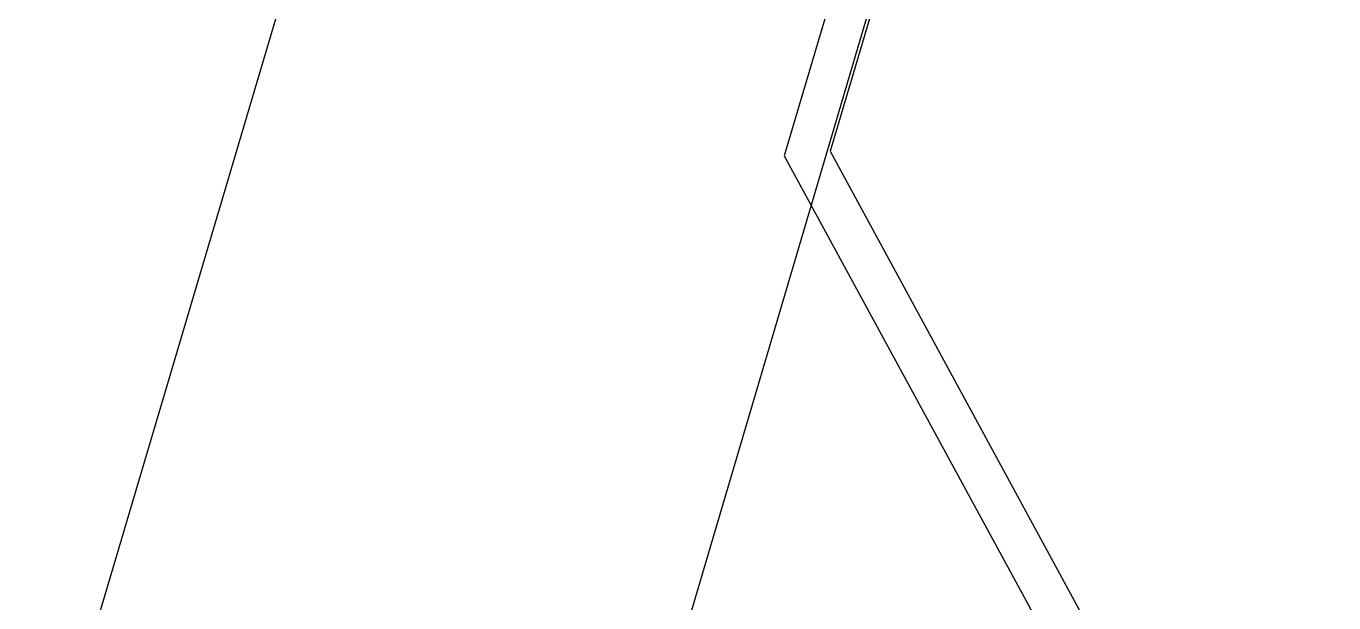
# Model space of a CAD drawing. Header units: millimetres. Extents: x 62878 to 70819, y -67946 to -61850.
# Drawn here: x 67511.14 to 67529.57, y -67123.66 to -67115.52 of the extents above; entities that cross this region are included whole.
import ezdxf

# ---------------------------------------------------------------- set-up
doc = ezdxf.new("R2010")
doc.units = ezdxf.units.MM
doc.layers.add('DOGRAMA', color=171, linetype='Continuous', lineweight=0)
doc.layers.add('DOĞRAMA-yeni', color=40, linetype='Continuous')
doc.layers.add('ÇATI K', color=254, linetype='Continuous')

msp = doc.modelspace()

# ---------------------------------------------------------------- linework, layer by layer
msp.add_lwpolyline([(68896.02066502631, -63031.43519410248), (69030.25944186504, -63071.18378898385), (69185.2789618937, -62547.65255934227), (68892.99857577804, -62461.10726346668, 1.044367817173394), (68063.1984222013, -62298.72991434322, 0.2043746373996395), (63106.96025407397, -62494.78258919505, 0.3539527355379972), (62932.93996584662, -62997.825353625), (63753.18486962488, -65779.59786478638), (64154.95366467919, -67142.15251756221), (65336.72250243354, -66792.62198400985), (65336.69978150922, -66829.11190277508), (65270.53542169294, -66829.0707046726, 0.6267890062731037), (65270.19918370779, -67369.07059999109), (65531.84452784718, -67369.23351688065, 0.9262424964682344), (66130.08755876668, -67369.60602071379), (66391.73290290477, -67369.76893760463, 0.6267427171847498), (66392.06914089088, -66829.76904228561), (66326.14716633759, -66829.72799510749), (66326.16988726193, -66793.2380763422), (67506.155742504, -67144.12829054108), (68467.02457055586, -63899.0863823687), (68625.20366853199, -63946.03714330423), (68896.02440533682, -63031.42256234252)], format="xyb")
at = {"layer": 'DOGRAMA', "lineweight": -2}
msp.add_lwpolyline([(66522.14423307081, -66852.65293908927), (67506.15571104952, -67144.12828122707), (68892.83019807414, -62461.05740621478)], dxfattribs=at)
at = {"layer": 'DOĞRAMA-yeni', "color": 122}
for p, q in [((67529.1854572736, -67092.5130808681), (67521.8227260801, -67117.35106428665)), ((67529.6900818386, -67092.92188434587), (67522.46861724331, -67117.28330854604)), ((67522.46861724331, -67117.28330854604), (67529.22609786005, -67129.73495742829)), ((67521.8227260801, -67117.35106428665), (67528.58020669685, -67129.80271316884))]:
    msp.add_line(p, q, dxfattribs=at)
at = {"layer": 'ÇATI K', "color": 0}
msp.add_line((67736.63792858963, -66390.56612160095), (67512.59408968806, -67150.63330169115), dxfattribs=at)

doc.saveas('drawing.dxf')
